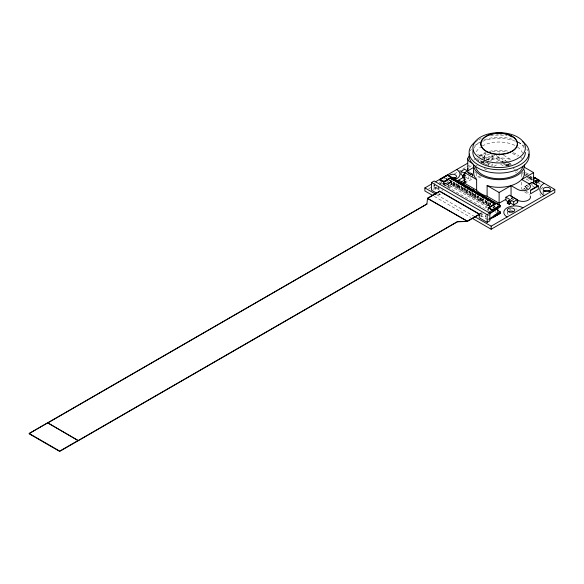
<?xml version="1.0" encoding="UTF-8"?>
<svg xmlns="http://www.w3.org/2000/svg" width="584" height="584" viewBox="0 0 584 584"><rect width="100%" height="100%" fill="white"/><g stroke="black" fill="none" stroke-linecap="round" stroke-linejoin="round"><path stroke-width="0.44" stroke-dasharray="2.92 2.19" d="M527.607 184.902L524.308 186.982L524.308 189.398M465.594 176.397L465.966 175.645L465.594 175.857M483.026 213.759L481.895 214.846L480.333 213.948M473.989 159.563L477.128 157.746M479.428 156.424L486.246 152.482M428.678 188.785L432.467 186.595M433.226 186.157L434.737 185.281M439.285 182.661L440.796 181.785M441.555 181.347L447.614 177.85M454.432 173.915L456.703 172.601A11.249 6.497 0 0 1 458.491 173.944M458.279 171.696L466.134 167.163M466.915 166.703L470.843 164.44M479.428 159.483L477.916 160.359A14.994 8.658 0 0 0 488.523 162.892M482.457 157.731L488.523 154.234L502.233 162.155M481.647 159.439L484.523 157.782L489.173 160.469M440.358 183.42L441.832 182.566M439.197 184.391L442.344 182.58M432.846 189.442L434.167 188.676L437.066 190.347M437.066 187.15L435.496 188.063L435.496 189.442L438.81 187.53M442.577 183.975L446.504 181.704M481.333 161.951L487.91 165.316M442.957 184.829L447.293 182.325M443.38 184.734L447.293 182.478L453.527 186.07L453.527 181.989M481.647 162.666L483.8 161.425M494.648 155.286L487.107 159.622M484.545 208.422L489.845 205.356L450.074 182.398L444.774 185.457L483.764 207.97M439.621 188.742L438.146 189.596L438.146 187.96M445.49 185.661L450.213 182.931L450.213 178.85M446.541 186.887L451.403 184.084L488.83 205.692M451.271 181.354L451.14 184.697L451.14 179.799M448.089 186.917L450.074 185.763L450.074 182.398M470.967 174.565L472.405 173.733L468.529 171.492M483.253 161.199L488.684 164.338L491.56 162.673M463.652 179.054L463.229 179.295L463.353 177.412M448.753 188.063L451.403 186.53L451.403 180.682M467.689 172.514L473.12 175.645L472.003 174.499L471.631 175.076L472.748 176.222M453.388 182.069L453.527 186.07M438.029 193.961L439.475 194.793L440.796 194.034M453.388 186.15L456.177 187.603L456.177 183.522M465.711 177.237L468.813 179.032L470.967 177.784M466.412 181.135L466.835 180.894L466.835 181.383M456.046 183.595L456.177 187.603M502.072 163.213L502.072 161.425L504.401 160.082L508.124 162.228M464.66 183.318L472.113 179.011M493.903 166.433L497.634 164.279M456.046 187.676L458.827 189.136L458.827 185.055M458.695 184.31L458.827 189.136M458.695 189.209L461.477 190.661L461.477 184.135M461.345 185.843L461.477 190.661M505.795 165.367L506.729 165.9L506.729 164.111L505.795 163.571L505.795 165.367L508.124 164.024L509.051 164.557L509.051 162.768M508.051 164.878L510.379 163.535L511.307 164.067L508.985 165.411L508.051 164.878L508.051 166.666M461.345 190.742L464.127 192.194L464.127 185.661M506.729 165.9L509.051 164.557M463.995 187.376L464.127 192.194M463.995 192.275L466.777 193.727L466.777 189.647M466.645 189.72L466.777 193.727M466.645 193.8L469.434 195.253L469.434 191.172M469.302 190.435L469.434 195.253M469.302 195.333L472.084 196.786L472.084 190.253M471.952 190.333L472.084 196.786M471.952 196.866L474.734 198.319L474.734 194.238M474.602 194.311L474.734 198.319M474.602 198.392L477.384 199.845L477.384 195.764M477.252 195.844L477.384 199.845M477.252 199.925L480.033 201.378L480.033 197.297M479.902 197.37L480.033 201.378M528.286 173.871L525.965 175.215L525.965 177.003M479.902 201.458L482.691 202.911L482.691 198.83M482.552 198.903L482.691 202.911M482.552 202.984L485.341 204.436L485.341 200.356M528.286 176.558L530.615 177.901L532.163 177.003M485.209 199.618L485.341 204.436M529.681 179.157L532.009 177.813L532.009 176.025L529.681 177.368L529.681 179.157L530.615 179.69L532.163 178.799M485.209 204.517L487.99 205.969L487.99 199.436M487.99 205.969L487.859 201.151M527.41 185.194L524.308 186.982L527.41 188.771M479.238 213.927L481.231 212.78M487.049 209.422L488.523 208.576M479.975 213.81L481.45 212.963M480.457 213.839L482.004 212.948M522.403 189.771L530.608 185.04M531.352 184.61L532.842 183.748M487.195 210.255L488.523 209.488M492.684 208.006L497.4 205.283M525.089 189.756L527.41 188.413M511.788 198.334L511.416 198.545L513.737 199.889M480.566 216.993L481.895 216.226L481.895 213.167M488.078 215.868L490.29 214.591M434.832 182.777L434.832 187.676L436.365 186.917M442.482 183.85L444.008 183.084M511.416 198.012L511.788 197.976M503.634 155.3L511.146 159.622A25.499 14.724 0 0 0 487.195 159.593L480.566 155.767A7.497 4.329 0 0 0 477.208 154.643M500.627 164.279L504.386 166.447M496.093 155.548L506.116 161.33M506.897 161.783L511.555 164.476M525.549 172.55L528.651 174.346M529.914 176.448L532.009 177.66L529.681 179.003L526.892 177.39M522.395 172.265L524.607 173.536M525.344 173.966L526.812 174.813M502.072 161.425L503.006 161.965L505.328 160.622L505.328 162.257M503.014 162.6L508.452 165.739M513.11 168.433L514.665 169.331M515.446 169.776L518.548 171.572M521.658 173.368L523.213 174.266M523.994 174.711L526.323 176.061M527.096 176.507L532.542 179.646M538.755 183.237L540.309 184.135M503.006 163.6L505.795 165.214L508.124 164.024M534.389 187.07L532.068 185.727L532.068 184.113M524.658 186.603L527.607 188.303M485.581 164.338L481.705 161.739M525.863 191.099L528.965 192.888M484.245 168.608L486.457 169.878M524.607 191.902L528.286 194.034A7.497 4.329 0 0 1 529.476 194.925M472.171 173.879L469.959 172.601A7.497 4.329 0 0 1 468.769 171.703M468.127 172.265L472.003 174.499M466.2 171.587L470.857 174.273M468.872 173.448L472.748 175.682M468.463 173.324L473.12 176.003M511.073 197.845L514.176 199.64M446.337 178.704L444.774 177.806L444.774 179.441M449.454 180.507L490.779 204.371M450.213 182.931L447.293 181.252L447.293 182.478M446.103 181.631L451.271 184.617M445.512 183.128L486.727 206.926M494.852 211.62L496.327 212.466M434.832 187.676L438.409 189.749L438.409 187.296M480.72 215.547L487.742 219.606M436.73 194.742L473.814 216.153M434.357 196.436L470.653 217.394M526.104 178.981L530.593 181.58M543.098 190.968L543.098 192.501M531.936 178.667L531.936 180.456M530.615 177.901L530.615 179.69M521.614 173.696L521.614 176.375A25.499 14.724 0 0 0 520.329 175.142M521.658 182.172L521.658 189.311M510.379 163.535L510.379 165.323M507.306 211.634L507.306 213.167M499.123 152.701L499.123 161.629M494.356 205.561L494.356 207.196M494.217 205.641L494.217 207.269M493.29 206.583L493.29 208.218M493.159 206.656L493.159 208.291M492.268 155.767L492.268 158.826M492.276 163.87L492.276 165.484L484.523 161.009L484.523 157.782M490.64 202.604L490.64 204.232M490.509 202.677L490.509 205.13M489.049 202.502L489.049 205.765M488.917 202.575L488.917 205.845M488.684 164.338L488.684 166.754M488.523 209.386L488.523 211.021M488.523 218.672L488.523 220.051M486.399 200.969L486.399 205.05M486.268 201.049L486.268 205.13M485.866 215.511L485.866 217.146M485.603 215.357L485.603 216.993M484.771 155.767L484.771 158.826M483.749 196.991L483.749 203.524M483.618 198.699L483.618 203.597M481.099 197.91L481.099 201.991M480.931 159.855L480.931 162.272M480.961 197.983L480.961 202.064M478.442 193.932L478.442 200.458M478.311 195.64L478.311 200.538M476.588 172.857L476.588 176.426M475.792 194.034L475.792 198.932M475.661 194.107L475.661 199.005M473.142 193.319L473.142 197.399M473.011 192.574L473.011 197.472M472.405 174.536L472.405 176.959M470.492 191.786L470.492 195.866M470.361 191.866L470.361 195.947M468.813 176.609L468.813 179.032M467.842 187.807L467.842 194.341M467.711 189.515L467.711 194.414M465.192 188.727L465.192 192.808M465.054 187.982L465.054 192.881M462.535 187.194L462.535 191.275M462.404 187.274L462.404 191.355M459.885 185.661L459.885 189.749M459.754 185.741L459.754 189.822M457.236 184.135L457.236 188.216M457.104 184.208L457.104 188.289M454.586 182.602L454.586 186.683M454.454 182.683L454.454 186.763M448.753 183.164L448.753 187.245M444.774 183.318L444.774 185.763M442.124 189.442L442.124 190.968M439.475 193.267L439.475 194.793M434.167 185.274L434.167 188.676M470.419 150.738A29.996 17.316 0 0 1 471.412 149.139M474.741 145.679A29.996 17.316 0 0 1 480.099 142.379M482.457 141.364A29.996 17.316 0 0 1 515.789 141.364M518.154 142.379A29.996 17.316 0 0 1 524.067 146.146M526.834 149.139A29.996 17.316 0 0 1 527.827 150.738M475.938 141.408A29.996 17.316 0 0 1 477.916 140.153M478.617 139.758A29.996 17.316 0 0 1 482.457 137.999M490.421 135.824A29.996 17.316 0 0 1 507.124 135.707M477.128 159.688A23.805 13.746 0 0 1 478.128 158.468M480.72 156.227A23.805 13.746 0 0 1 485.895 153.519M492.217 151.796A23.805 13.746 0 0 1 506.036 151.796M512.351 153.519A23.805 13.746 0 0 1 517.526 156.227M476.34 151.774A23.805 13.746 0 0 1 480.72 147.044M482.289 146.044A23.805 13.746 0 0 1 515.957 146.044M517.526 147.044A23.805 13.746 0 0 1 522.476 153.081M481.092 162.191A25.499 14.724 0 0 1 482.946 161.22M515.3 171.937A25.499 14.724 0 0 1 516.555 172.572M473.77 148.475A26.244 15.155 0 0 1 480.566 141.686M484.348 139.875A26.244 15.155 0 0 1 513.905 139.875M518.468 142.16A26.244 15.155 0 0 1 524.089 147.715M468.769 167.374A7.497 4.329 0 0 1 473.325 165.36M475.916 165.228A7.497 4.329 0 0 1 477.208 165.36M479.413 155.607A25.499 14.724 0 0 1 484.961 152.709M489.37 151.351A25.499 14.724 0 0 1 508.109 151.168M513.292 152.709A25.499 14.724 0 0 1 518.833 155.607M520.329 156.767A25.499 14.724 0 0 1 522.68 159.315M499.123 160.359A14.994 8.658 0 0 1 496.02 161.732M540.945 195.815A14.994 8.658 0 0 1 539.93 193.632M540.945 189.187A14.994 8.658 0 0 1 542.901 187.23M454.374 182.821A11.249 6.497 0 0 1 444.446 183.194M452.731 181.653A3.752 2.168 0 0 1 449.111 180.047M544.193 194.034A3.752 2.168 0 0 1 543.222 191.939M484.895 159.388A3.752 2.168 0 0 1 487.239 156.789A3.752 2.168 0 0 1 491.918 157.914A3.752 2.168 0 0 1 490.392 160.702M491.764 154.68A3.752 2.168 0 0 1 490.107 157.724A3.752 2.168 0 0 1 484.997 156.505A3.752 2.168 0 0 1 487.552 153.672M450.95 180.5A11.249 6.497 0 0 1 448.753 180.624M499.123 157.293A14.994 8.658 0 0 1 486.56 159.76M508.401 214.693A3.752 2.168 0 0 1 507.43 212.605M509.409 209.838A11.249 6.497 0 0 1 510.73 209.459M515.767 208.977A11.249 6.497 0 0 1 517.227 209.094M480.566 175.667A4.687 2.708 0 0 1 476.04 176.361M473.193 175.105A4.687 2.708 0 0 1 472.726 174.448M481.311 176.631A4.687 2.708 0 0 1 476.04 177.894M472.726 175.981A4.687 2.708 0 0 1 472.726 174.579M474.909 172.937A4.687 2.708 0 0 1 476.04 172.667"/><path stroke-width="0.88" d="M530.513 190.566L530.557 190.004L537.922 185.748L538.273 186.084L538.273 189.311L530.513 193.786L530.513 190.566L538.273 186.084L532.024 182.347L529.082 184.048M426.882 204.21L427.539 198.319L467.309 221.278L457.367 221.657L78.249 440.54L47.757 422.94L426.882 204.057L29.2 433.503L47.757 422.787L78.249 440.694M462.784 177.2L462.411 177.412L463.528 174.667L465.28 175.244M507.671 202.56L508.774 200.356L510.839 201.553L509.35 204.509L507.284 202.962L507.671 202.56L509.737 203.758L510.839 201.553M521.614 179.543L533.594 172.601L523.855 166.966M463.528 175.2L463.9 174.448M509.35 204.509L509.737 203.758M489.903 213.678L497.802 208.422L497.802 213.321L489.903 218.577M436.584 193.129L431.518 190.202L431.518 182.551L434.167 181.018L489.845 213.167L489.845 220.818L487.195 222.351L479.238 217.759L479.238 213.927L439.475 190.968M432.781 195.523L424.889 190.968L424.889 187.909L431.707 183.975M435.496 181.785L467.704 163.191M494.882 203.831L488.253 207.809L494.882 203.831L450.344 178.113L443.716 181.938L439.475 179.646L447.293 175.127L451.14 177.346M451.271 177.273L447.694 175.207L439.869 179.719L447.694 175.054L451.403 177.346L443.584 181.865L451.403 177.193M463.382 175.893L461.061 174.55L461.061 171.331L464.652 169.258L467.755 171.046M439.475 179.646L443.716 182.091L450.344 178.266L452.199 179.339L453.527 178.573L452.199 179.339M505.839 199.341L499.123 203.217L487.107 196.297A25.499 14.724 0 0 1 476.639 190.26L464.66 183.318L464.66 172.601L473.609 167.433M452.199 179.492L453.257 180.106L454.586 179.237L456.177 180.259M456.177 180.157L454.848 180.923M457.236 180.77L455.907 181.631L457.236 180.77L458.827 181.785M427.539 198.166L439.475 191.275L479.238 214.233L467.309 221.124L427.539 198.472L439.913 191.326M458.688 182.069L458.688 180.106L463.353 177.412L464.82 178.259M458.827 181.69L457.498 182.551L458.564 183.164L459.885 182.244L458.564 183.011L460.156 183.931L461.477 183.164L460.156 183.931M458.688 180.106L461.615 181.799L465.506 179.551M461.615 181.799L461.615 183.756L465.506 181.514M464.857 182.033L461.615 183.756M460.156 184.084L461.214 184.697L465.419 182.193M461.214 184.697C462.046 182.748 465.952 185.004 462.805 185.61M464.127 184.697L462.805 185.457L461.214 184.544M466.777 186.223L465.192 185.303L463.864 186.07L465.455 186.989L466.777 186.223L465.455 186.989M463.864 186.223L465.192 185.303M466.514 187.603L467.842 186.836C472.755 188.953 463.47 188.596 467.842 186.836M468.105 188.523L469.434 187.756M468.105 188.676L469.164 189.289L470.492 188.369L472.084 189.289L470.755 190.202L471.821 190.815L473.142 189.902L471.821 190.815M469.164 189.289L470.492 188.369M472.084 189.289L470.755 190.048L469.164 189.136M473.405 191.581C476.566 189.639 472.602 193.143 471.821 190.661M474.471 192.194L475.792 191.428C480.705 193.545 471.427 193.187 475.792 191.428M476.062 193.114L477.384 192.348M477.121 193.727L478.442 192.961C482.172 194.888 477.091 194.822 476.062 193.267M477.121 193.881L478.442 192.961M478.712 194.647L480.033 193.881M479.771 195.253L481.099 194.494C486.012 196.604 476.726 196.253 481.099 194.494M481.362 196.173L482.691 195.406M482.421 196.786L483.749 196.02C487.472 197.947 482.391 197.888 481.362 196.326M482.421 196.939L483.749 196.02M484.012 197.706L485.341 196.939M485.07 198.319L486.399 197.553C491.312 199.662 482.026 199.312 486.399 197.553M486.662 199.239L487.99 198.472M487.107 196.297L487.107 185.588L499.123 192.501L511.146 185.588M487.728 199.845L489.049 199.086C492.779 201.013 487.698 200.947 486.662 199.392M487.728 199.998L489.049 199.086M489.319 200.765L490.64 199.998M491.699 200.611L490.377 201.531L491.699 200.611L493.29 201.531L491.969 202.451L493.027 203.064L494.356 202.144L493.027 202.911L494.882 203.984M29.2 433.503L59.692 451.103L78.249 440.387M29.2 433.81L59.692 451.41L457.367 221.811L467.309 221.431L479.683 214.284M493.29 201.531L491.969 202.298L490.377 201.378M533.645 178.755L535.199 177.864M508.255 201.801L505.926 200.458L505.926 197.239L509.525 195.158L517.278 199.64L517.278 202.86L513.686 204.933L509.81 202.699M528.965 184.296L532.068 182.507M496.473 203.217L488.655 207.882L496.473 203.217L500.189 205.51L492.363 210.028L500.189 205.356M537.988 179.47L535.659 180.814L535.659 182.609L536.594 183.142L538.923 181.799L538.923 180.011L534.265 177.324M533.572 179.609L536.594 181.354L538.923 180.011M488.523 212.401L492.494 210.101L488.253 207.809M492.494 210.255L500.32 205.743L500.32 206.962L489.304 213.321M431.518 182.551L487.195 214.693L489.845 213.167M507.284 203.32L508.774 200.356M505.926 197.239L513.686 201.714L517.278 199.64M494.027 215.496L500.32 211.861L500.32 213.087L489.845 219.285M517.621 202.13L517.993 201.553L517.621 201.589M492.494 217.606L500.583 213.087L492.494 217.759M474.602 216.606L491.173 226.176L554.8 189.442L554.8 192.501L491.173 229.235L472.237 218.306M533.316 177.032L554.8 189.442M537.988 181.266L538.923 181.799M533.572 181.244L535.659 182.456M532.024 182.347L537.922 185.748M521.658 179.492L528.286 183.318A7.497 4.329 0 0 1 528.286 189.442A7.497 4.329 0 0 1 517.687 189.442L511.058 185.61L511.058 196.326L517.687 200.151A7.497 4.329 0 0 0 526.731 200.845A7.497 4.329 0 0 0 530.228 195.976M472.909 163.586L469.959 161.885A7.497 4.329 0 0 1 468.769 156.658M461.061 171.331L464.937 173.565M463.528 174.667L464.908 175.463M508.401 200.575L510.839 201.911M462.798 176.653L464.864 177.85L464.484 178.251L462.411 177.054M507.284 202.962L509.35 204.152M451.403 177.346L453.527 178.573M459.885 182.244L461.477 183.164M473.142 189.902L474.734 190.815M494.356 202.144L496.473 203.371M500.189 205.51L496.473 203.524L500.32 205.743M453.388 178.799L454.454 179.412M456.046 180.332L457.104 180.945M458.695 181.865L459.754 182.478M461.345 183.391L462.404 184.004M463.995 184.924L465.054 185.537M466.645 186.457L467.711 187.07M469.302 187.982L470.361 188.596M471.952 189.515L473.011 190.128M474.602 191.048L475.661 191.661M477.252 192.574L478.311 193.187M479.902 194.107L480.961 194.72M482.552 195.64L483.618 196.253M485.209 197.166L486.268 197.779M487.859 198.699L488.917 199.312M490.509 200.232L491.567 200.845M493.159 201.765L494.217 202.371M454.323 180.617L453.257 180.106M455.907 181.536L457.498 182.456M500.32 211.861L497.4 210.182L497.4 208.546M439.869 179.565L443.584 181.712M488.655 207.729L492.363 209.875M488.253 207.656L492.494 210.101M478.384 214.197L479.946 215.102M424.889 187.909L435.941 194.289M464.66 172.601L476.639 179.543L476.639 190.26M536.594 181.354L536.594 183.142M533.594 172.601L533.594 183.318M513.686 201.714L513.686 204.933M499.123 192.501L499.123 203.217M491.173 226.176L491.173 229.235M487.195 214.693L487.195 222.351M473.624 172.601L473.624 164.951A25.499 14.724 0 0 0 499.123 179.668A25.499 14.724 0 0 0 524.622 164.951M467.762 158.826L467.762 169.542M524.133 169.732A25.499 14.724 0 0 1 514.314 184.427A25.499 14.724 0 0 1 487.107 185.588M476.639 179.543A25.499 14.724 0 0 1 473.748 171.156M528.973 154.066A29.996 17.316 0 0 1 499.123 173.083A29.996 17.316 0 0 1 469.273 154.066M522.308 141.408A29.996 17.316 0 0 1 519.629 165.038A29.996 17.316 0 0 1 478.617 165.038A29.996 17.316 0 0 1 475.938 141.408M522.819 166.294A23.805 13.746 0 0 1 499.123 178.697A23.805 13.746 0 0 1 475.434 166.294M525.374 152.395A26.244 15.155 0 0 1 497.064 167.506A26.244 15.155 0 0 1 473.201 150.022M468.018 170.659A7.497 4.329 0 0 1 468.018 168.418M486.187 151.402A18.294 10.563 0 0 1 494.392 133.729A18.294 10.563 0 0 1 516.796 146.672M516.453 147.329A18.294 10.563 0 0 1 512.058 151.402M511.372 151.782A18.294 10.563 0 0 1 504.773 153.979M503.861 154.139A18.294 10.563 0 0 1 494.392 154.139M493.48 153.979A18.294 10.563 0 0 1 489.976 153.081M489.166 152.796A18.294 10.563 0 0 1 486.881 151.782M496.736 133.918A18.294 10.563 0 0 1 498.334 133.838M499.919 133.838A18.294 10.563 0 0 1 501.51 133.918M509.087 135.532A18.294 10.563 0 0 1 512.058 136.926M543.602 191.421A3.752 2.168 0 0 1 550.091 191.421M451.76 177.397A3.752 2.168 0 0 1 455.973 178.405M544.193 195.56A14.994 8.658 0 0 1 544.193 183.318M449.111 175.872A3.752 2.168 0 0 1 453.381 174.295A3.752 2.168 0 0 1 456.462 176.616A3.752 2.168 0 0 1 452.731 178.595M456.703 169.542A11.249 6.497 0 0 1 454.374 179.755M507.08 216.993A11.249 6.497 0 0 1 507.08 207.809A11.249 6.497 0 0 1 522.987 207.809M508.401 211.634A3.752 2.168 0 0 1 513.708 211.634M489.976 152.774A18.294 10.563 0 0 0 517.417 143.627A18.294 10.563 0 0 0 489.976 134.481A18.294 10.563 0 0 0 489.976 152.774M486.005 160.928A26.244 15.155 0 0 0 525.374 147.803A26.244 15.155 0 0 0 486.005 134.685A26.244 15.155 0 0 0 486.005 160.928M544.974 191.311A3.752 2.168 0 0 0 550.595 189.442A3.752 2.168 0 0 0 544.974 187.566A3.752 2.168 0 0 0 544.974 191.311M509.182 211.977A3.752 2.168 0 0 0 514.803 210.101A3.752 2.168 0 0 0 509.182 208.225A3.752 2.168 0 0 0 509.182 211.977"/></g></svg>
